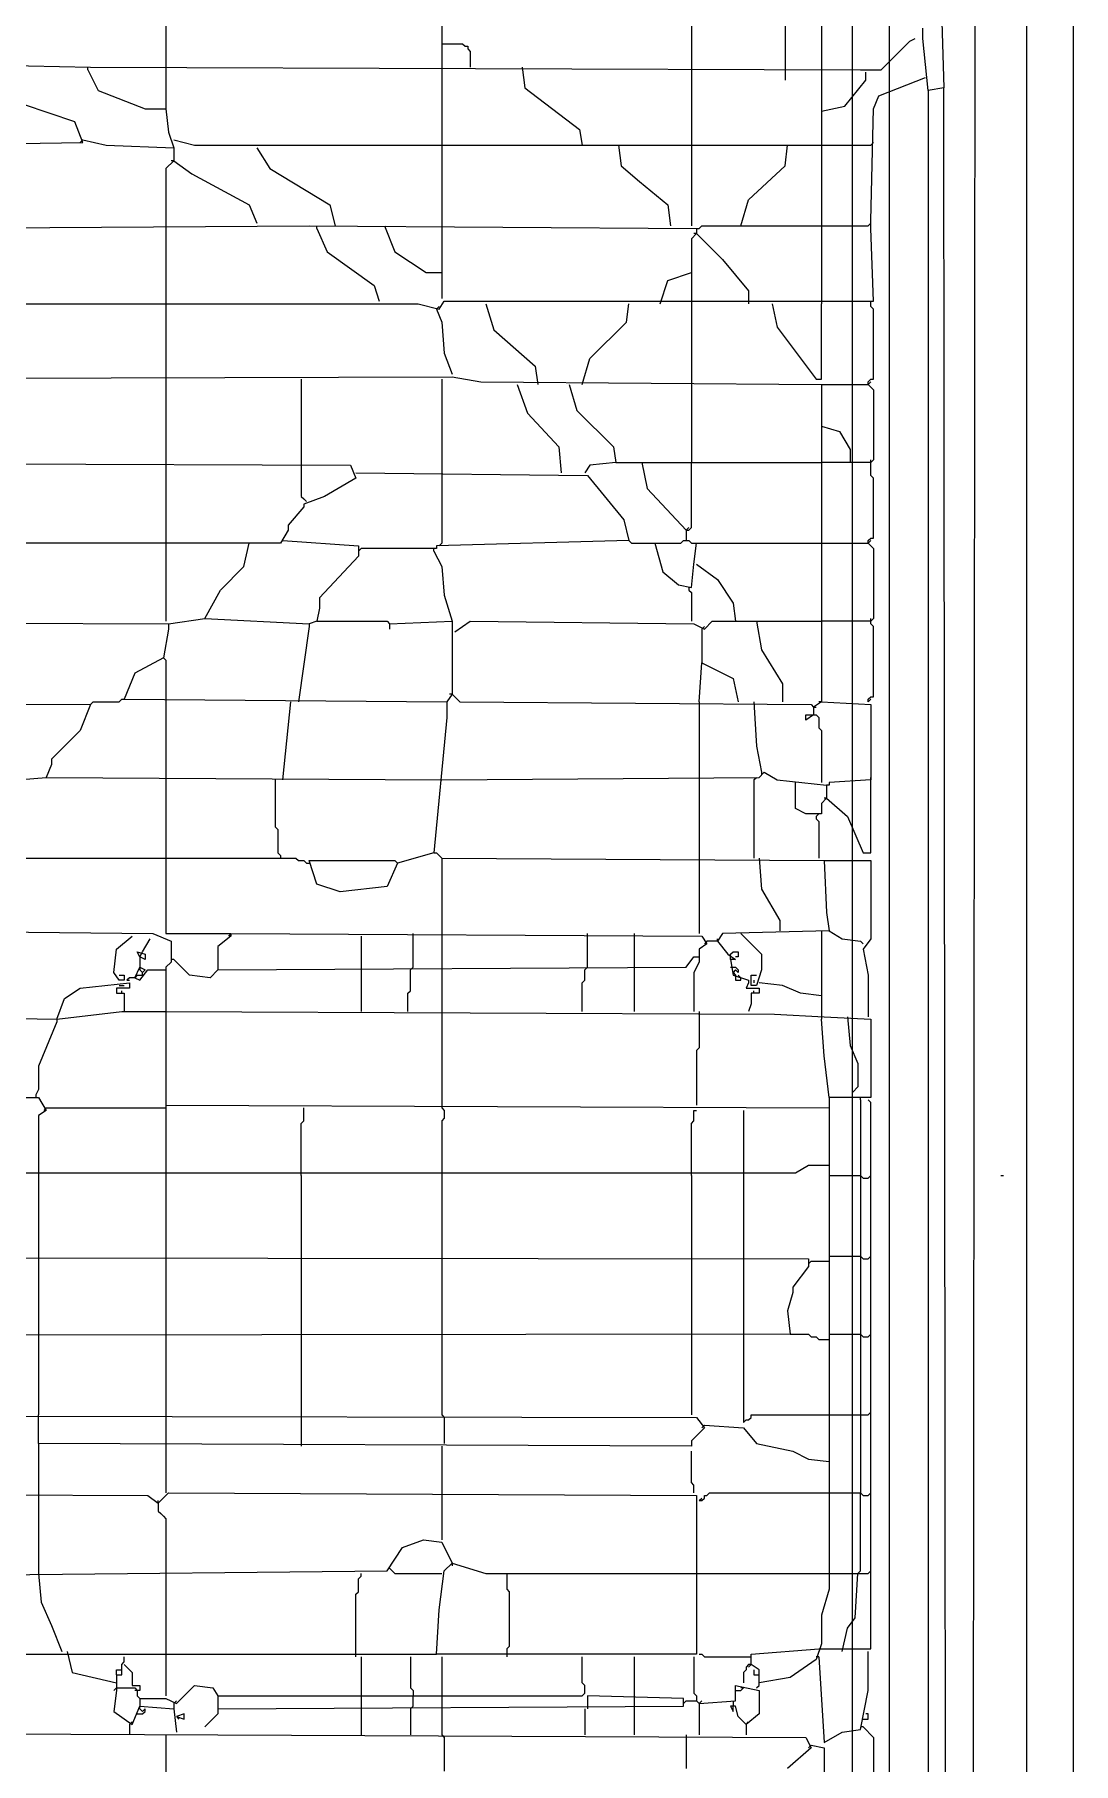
# Model space of a CAD drawing. Extents: x 4511820 to 5180432, y -1526536 to -944957.
# Drawn here: x 5147822.5 to 5148104.7, y -1027319.1 to -1026849.6 of the extents above; entities that cross this region are included whole.
import ezdxf

# ---------------------------------------------------------------- set-up
doc = ezdxf.new("R2010")
doc.units = 0
doc.header["$MEASUREMENT"] = 0
doc.layers.add('ZZ-chladenie', color=133, linetype='CONTINUOUS')

msp = doc.modelspace()

# ---------------------------------------------------------------- linework, layer by layer
at = {"layer": 'ZZ-chladenie'}
for p, q in [((5148044.716, -1028913.604), (5148044.716, -1026664.74)), ((5148054.716, -1028913.604), (5148054.716, -1026664.74)), ((5148104.716, -1028913.604), (5148104.716, -1026664.74)), ((5148092.09, -1027551.602), (5148092.09, -1026767.265)), ((5148077.958, -1026787.757), (5148077.251, -1027531.111)), ((5147858.203, -1026836.513), (5147858.203, -1026858.418)), ((5148000.937, -1026836.513), (5148000.937, -1026858.418)), ((5148026.375, -1026835.807), (5148026.375, -1026858.418)), ((5148036.268, -1026835.807), (5148036.268, -1026858.418)), ((5148068.772, -1026840.047), (5148069.479, -1026864.071)), ((5147933.103, -1026846.406), (5147933.103, -1026858.418)), ((5148060.293, -1026851.352), (5148061.706, -1026850.646)), ((5148063.826, -1026850.646), (5148063.826, -1026847.819)), ((5148065.239, -1026864.778), (5148063.826, -1026850.646)), ((5147933.103, -1026852.059), (5147938.756, -1026852.059)), ((5147938.756, -1026852.059), (5147939.462, -1026852.765)), ((5147939.462, -1026852.765), (5147940.169, -1026852.765)), ((5147940.169, -1026852.765), (5147940.169, -1026853.472)), ((5147940.169, -1026853.472), (5147940.875, -1026854.178)), ((5147940.875, -1026854.178), (5147940.875, -1026858.418)), ((5148052.52, -1026859.125), (5148060.293, -1026851.352)), ((5147805.913, -1026857.712), (5147837.711, -1026858.418)), ((5147837.004, -1026859.125), (5147837.004, -1026858.418)), ((5147837.004, -1026859.125), (5147839.83, -1026864.778)), ((5147837.711, -1026858.418), (5148046.867, -1026859.125)), ((5147858.203, -1026858.418), (5147858.203, -1026869.724)), ((5147933.103, -1026858.418), (5147933.103, -1026879.617)), ((5147955.008, -1026858.418), (5147955.714, -1026864.071)), ((5148000.937, -1026858.418), (5148000.937, -1026879.617)), ((5148026.375, -1026858.418), (5148026.375, -1026861.951)), ((5148036.268, -1026858.418), (5148036.268, -1026879.617)), ((5148046.867, -1026859.125), (5148052.52, -1026859.125)), ((5148048.28, -1026861.951), (5148048.28, -1026859.831)), ((5147833.471, -1026873.257), (5147808.033, -1026864.778)), ((5147839.83, -1026864.778), (5147852.549, -1026869.724)), ((5147955.714, -1026864.071), (5147970.553, -1026875.377)), ((5148042.627, -1026869.017), (5148048.28, -1026861.951)), ((5148051.814, -1026866.191), (5148064.532, -1026861.244)), ((5148069.479, -1026864.071), (5148065.239, -1026864.778)), ((5148065.239, -1026864.778), (5148065.239, -1027519.098)), ((5148070.185, -1027519.805), (5148069.479, -1026864.071)), ((5148036.268, -1026870.431), (5148042.627, -1026869.017)), ((5148050.4, -1026869.724), (5148051.814, -1026866.191)), ((5147835.591, -1026878.91), (5147833.471, -1026873.257)), ((5147852.549, -1026869.724), (5147858.203, -1026869.724)), ((5147858.203, -1026869.724), (5147858.909, -1026876.083)), ((5148049.693, -1026900.108), (5148050.4, -1026869.724)), ((5147835.591, -1026878.203), (5147834.884, -1026878.91)), ((5147835.591, -1026878.203), (5147841.95, -1026879.617)), ((5147858.909, -1026876.083), (5147860.322, -1026880.323)), ((5147860.322, -1026878.203), (5147865.975, -1026879.617)), ((5147970.553, -1026875.377), (5147971.26, -1026879.617)), ((5147783.302, -1026879.617), (5147835.591, -1026878.91)), ((5147841.95, -1026879.617), (5147860.322, -1026880.323)), ((5147860.322, -1026880.323), (5147860.322, -1026883.856)), ((5147865.975, -1026879.617), (5148049.693, -1026879.617)), ((5147882.934, -1026880.323), (5147886.466, -1026885.976)), ((5147933.103, -1026879.617), (5147933.103, -1026901.521)), ((5147981.152, -1026879.617), (5147981.859, -1026885.269)), ((5148000.937, -1026879.617), (5148000.937, -1026901.521)), ((5148026.375, -1026885.269), (5148027.082, -1026879.617)), ((5148036.268, -1026879.617), (5148036.268, -1026901.521)), ((5148049.693, -1026879.617), (5148050.4, -1026878.91)), ((5147860.322, -1026883.856), (5147858.203, -1026885.976)), ((5147858.203, -1026885.976), (5147858.203, -1026901.521)), ((5147860.322, -1026883.856), (5147859.616, -1026883.856)), ((5147860.322, -1026883.856), (5147865.269, -1026887.39)), ((5147865.269, -1026887.39), (5147880.814, -1026895.869)), ((5147886.466, -1026885.976), (5147902.719, -1026895.869)), ((5147981.859, -1026885.269), (5147986.805, -1026889.509)), ((5148016.483, -1026894.456), (5148026.375, -1026885.269)), ((5147986.805, -1026889.509), (5147994.578, -1026895.869)), ((5147880.814, -1026895.869), (5147882.934, -1026900.815)), ((5147902.719, -1026895.869), (5147904.132, -1026901.521)), ((5147994.578, -1026895.869), (5147995.284, -1026901.521)), ((5148014.363, -1026901.521), (5148016.483, -1026894.456)), ((5147782.595, -1026902.228), (5147897.066, -1026901.521)), ((5147858.203, -1026901.521), (5147858.203, -1026922.719)), ((5147897.066, -1026901.521), (5148002.35, -1026902.228)), ((5147899.186, -1026902.228), (5147899.186, -1026901.521)), ((5147899.186, -1026902.228), (5147902.012, -1026908.587)), ((5147917.557, -1026901.521), (5147920.384, -1026908.587)), ((5147933.103, -1026901.521), (5147933.103, -1026914.24)), ((5148002.35, -1026902.228), (5148003.057, -1026902.228)), ((5148002.35, -1026902.228), (5148002.35, -1026903.641)), ((5148003.057, -1026902.228), (5148003.764, -1026901.521)), ((5148003.764, -1026901.521), (5148048.987, -1026901.521)), ((5148036.268, -1026901.521), (5148036.268, -1026922.719)), ((5148048.987, -1026901.521), (5148049.693, -1026900.815)), ((5148049.693, -1026902.228), (5148049.693, -1026900.108)), ((5148050.4, -1026922.013), (5148049.693, -1026902.228)), ((5148002.35, -1026903.641), (5148000.937, -1026905.055)), ((5148000.937, -1026905.055), (5148000.937, -1026922.719)), ((5148002.35, -1026903.641), (5148001.644, -1026903.641)), ((5148002.35, -1026903.641), (5148009.417, -1026910.708)), ((5147902.012, -1026908.587), (5147914.731, -1026917.774)), ((5147920.384, -1026908.587), (5147928.863, -1026914.24)), ((5148009.417, -1026910.708), (5148016.483, -1026919.187)), ((5147928.863, -1026914.24), (5147933.103, -1026914.24)), ((5147933.103, -1026914.24), (5147933.103, -1026921.306)), ((5147992.458, -1026922.719), (5147994.578, -1026916.36)), ((5147994.578, -1026916.36), (5148000.937, -1026914.24)), ((5147914.731, -1026917.774), (5147916.144, -1026922.013)), ((5148016.483, -1026919.187), (5148016.483, -1026922.719)), ((5147750.798, -1026922.719), (5147926.743, -1026922.719)), ((5147858.203, -1026922.719), (5147858.203, -1026943.212)), ((5147926.743, -1026922.719), (5147932.396, -1026924.133)), ((5147931.69, -1026924.133), (5147932.396, -1026923.426)), ((5147931.69, -1026924.133), (5147933.103, -1026927.666)), ((5147932.396, -1026924.133), (5147933.809, -1026922.013)), ((5147933.809, -1026922.013), (5148050.4, -1026922.013)), ((5147945.115, -1026922.719), (5147947.235, -1026929.786)), ((5147983.272, -1026927.666), (5147983.979, -1026922.719)), ((5148000.937, -1026922.719), (5148000.937, -1026944.625)), ((5148022.842, -1026922.719), (5148024.255, -1026929.079)), ((5148036.268, -1026943.212), (5148036.268, -1026922.719)), ((5148049.693, -1026922.719), (5148049.693, -1026922.013)), ((5148049.693, -1026923.426), (5148049.693, -1026922.719)), ((5148050.4, -1026924.133), (5148049.693, -1026923.426)), ((5148050.4, -1026943.212), (5148050.4, -1026924.133)), ((5147933.103, -1026927.666), (5147933.809, -1026936.145)), ((5147947.235, -1026929.786), (5147958.541, -1026939.678)), ((5147973.38, -1026937.558), (5147983.272, -1026927.666)), ((5148024.255, -1026929.079), (5148034.855, -1026943.212)), ((5147933.809, -1026936.145), (5147935.93, -1026941.798)), ((5147958.541, -1026939.678), (5147959.248, -1026944.625)), ((5147971.26, -1026944.625), (5147973.38, -1026937.558)), ((5147708.401, -1026943.212), (5147935.93, -1026942.505)), ((5147858.203, -1026943.212), (5147858.203, -1026965.823)), ((5147894.946, -1026943.212), (5147894.946, -1026965.823)), ((5147933.103, -1026943.212), (5147933.103, -1026968.649)), ((5147935.93, -1026942.505), (5147943.702, -1026943.918)), ((5147943.702, -1026943.918), (5148036.268, -1026944.625)), ((5147953.595, -1026944.625), (5147956.421, -1026952.397)), ((5147967.727, -1026944.625), (5147969.847, -1026951.691)), ((5148000.937, -1026944.625), (5148000.937, -1026965.823)), ((5148034.855, -1026943.212), (5148036.268, -1026943.212)), ((5148036.268, -1026944.625), (5148048.987, -1026944.625)), ((5148036.268, -1026944.625), (5148036.268, -1027030.831)), ((5148048.987, -1026943.918), (5148049.693, -1026943.212)), ((5148048.987, -1026944.625), (5148049.693, -1026943.918)), ((5148048.987, -1026944.625), (5148048.987, -1026943.918)), ((5148048.987, -1026944.625), (5148049.693, -1026945.331)), ((5148049.693, -1026943.212), (5148050.4, -1026943.212)), ((5148049.693, -1026945.331), (5148050.4, -1026946.038)), ((5148050.4, -1026946.038), (5148050.4, -1026965.117)), ((5147956.421, -1026952.397), (5147964.9, -1026961.583)), ((5147969.847, -1026951.691), (5147979.739, -1026961.583)), ((5148036.268, -1026955.93), (5148041.214, -1026957.344)), ((5148041.214, -1026957.344), (5148044.041, -1026962.29)), ((5147964.9, -1026961.583), (5147965.607, -1026968.649)), ((5147979.739, -1026961.583), (5147980.446, -1026965.823)), ((5148044.041, -1026962.29), (5148044.041, -1026965.823)), ((5147708.401, -1026965.823), (5147908.371, -1026966.53)), ((5147858.203, -1026965.823), (5147858.203, -1026987.728)), ((5147894.946, -1026965.823), (5147894.946, -1026975.009)), ((5147908.371, -1026966.53), (5147909.784, -1026970.062)), ((5147973.38, -1026966.53), (5147971.966, -1026968.649)), ((5147980.446, -1026965.823), (5147973.38, -1026966.53)), ((5147980.446, -1026965.823), (5148036.268, -1026965.823)), ((5147987.512, -1026965.823), (5147988.925, -1026972.889)), ((5148000.937, -1026983.488), (5148000.937, -1026965.823)), ((5148049.693, -1026965.823), (5148036.268, -1026965.823)), ((5148049.693, -1026965.823), (5148049.693, -1026965.117)), ((5148050.4, -1026965.117), (5148049.693, -1026965.823)), ((5148049.693, -1026969.356), (5148049.693, -1026965.823)), ((5147909.784, -1026970.062), (5147901.305, -1026975.009)), ((5147909.784, -1026968.649), (5147972.673, -1026969.356)), ((5147933.103, -1026968.649), (5147933.103, -1026987.728)), ((5147972.673, -1026969.356), (5147982.566, -1026981.369)), ((5148050.4, -1026970.062), (5148049.693, -1026969.356)), ((5148050.4, -1026986.314), (5148050.4, -1026970.062)), ((5147894.946, -1026975.009), (5147895.653, -1026975.715)), ((5147901.305, -1026975.009), (5147895.653, -1026977.128)), ((5147895.653, -1026975.715), (5147896.359, -1026976.422)), ((5147895.653, -1026977.128), (5147895.653, -1026977.835)), ((5147988.925, -1026972.889), (5147999.524, -1026984.195)), ((5147895.653, -1026977.835), (5147891.413, -1026982.782)), ((5147982.566, -1026981.369), (5147983.979, -1026987.021)), ((5147891.413, -1026984.195), (5147889.293, -1026987.728)), ((5147891.413, -1026982.782), (5147891.413, -1026984.195)), ((5147999.524, -1026984.195), (5148000.231, -1026983.488)), ((5147999.524, -1026984.195), (5148000.231, -1026984.195)), ((5147999.524, -1026984.195), (5147999.524, -1026987.021)), ((5148000.231, -1026984.195), (5148000.937, -1026983.488)), ((5148048.987, -1026987.021), (5148049.693, -1026986.314)), ((5148049.693, -1026986.314), (5148050.4, -1026986.314)), ((5147889.293, -1026987.728), (5147708.401, -1026987.728)), ((5147858.203, -1026987.728), (5147858.203, -1027008.926)), ((5147879.4, -1026994.087), (5147880.814, -1026987.728)), ((5147890, -1026987.021), (5147910.491, -1026988.435)), ((5147910.491, -1026991.261), (5147899.892, -1027002.567)), ((5147910.491, -1026988.435), (5147910.491, -1026991.261)), ((5147911.198, -1026989.141), (5147910.491, -1026989.848)), ((5147931.69, -1026989.141), (5147911.198, -1026989.141)), ((5147930.983, -1026989.848), (5147930.983, -1026989.141)), ((5147930.983, -1026989.848), (5147933.103, -1026994.087)), ((5147983.979, -1026987.021), (5147931.69, -1026988.435)), ((5147931.69, -1026988.435), (5147931.69, -1026989.141)), ((5147933.103, -1026987.728), (5147932.396, -1026988.435)), ((5147983.979, -1026987.021), (5147984.685, -1026987.728)), ((5147984.685, -1026987.728), (5147998.111, -1026987.728)), ((5147991.045, -1026987.728), (5147993.165, -1026995.501)), ((5147998.111, -1026987.728), (5147998.818, -1026987.021)), ((5147998.818, -1026987.021), (5148000.231, -1026987.021)), ((5148000.231, -1026987.021), (5148000.937, -1026987.728)), ((5148000.937, -1026987.728), (5148036.268, -1026987.728)), ((5148001.644, -1026993.38), (5148002.35, -1026987.728)), ((5148036.268, -1026987.728), (5148048.987, -1026987.728)), ((5148048.987, -1026987.728), (5148049.693, -1026987.021)), ((5148048.987, -1026987.728), (5148048.987, -1026987.021)), ((5148048.987, -1026987.728), (5148049.693, -1026988.435)), ((5148049.693, -1026988.435), (5148050.4, -1026989.141)), ((5148050.4, -1026989.141), (5148050.4, -1027008.219)), ((5147873.041, -1027000.447), (5147879.4, -1026994.087)), ((5147933.103, -1026994.087), (5147933.809, -1027001.86)), ((5147993.165, -1026995.501), (5147997.405, -1026999.034)), ((5148000.937, -1026999.74), (5148001.644, -1026993.38)), ((5148002.35, -1026993.38), (5148008.004, -1026997.62)), ((5147868.801, -1027008.219), (5147873.041, -1027000.447)), ((5147997.405, -1026999.034), (5148000.937, -1026999.74)), ((5148000.231, -1026999.74), (5148000.231, -1027000.447)), ((5148000.231, -1027000.447), (5148000.937, -1027001.153)), ((5148008.004, -1026997.62), (5148012.243, -1027003.98)), ((5147899.892, -1027005.393), (5147899.186, -1027008.926)), ((5147899.892, -1027002.567), (5147899.892, -1027005.393)), ((5147933.809, -1027001.86), (5147935.93, -1027008.926)), ((5148000.937, -1027001.153), (5148000.937, -1027008.926)), ((5148012.243, -1027003.98), (5148012.95, -1027008.926)), ((5147708.401, -1027008.926), (5147858.909, -1027009.633)), ((5147858.909, -1027009.633), (5147868.801, -1027008.219)), ((5147858.909, -1027009.633), (5147858.909, -1027011.046)), ((5147868.801, -1027008.219), (5147897.066, -1027009.633)), ((5147897.066, -1027010.339), (5147894.239, -1027030.831)), ((5147899.186, -1027008.926), (5147897.066, -1027009.633)), ((5147897.066, -1027009.633), (5147897.066, -1027010.339)), ((5147899.186, -1027008.926), (5147918.264, -1027008.926)), ((5147918.264, -1027008.926), (5147918.971, -1027009.633)), ((5147918.971, -1027009.633), (5147935.93, -1027008.926)), ((5147918.971, -1027009.633), (5147918.971, -1027011.046)), ((5147935.93, -1027008.926), (5147935.93, -1027028.711)), ((5147936.636, -1027011.753), (5147940.875, -1027008.926)), ((5147940.875, -1027008.926), (5148001.644, -1027009.633)), ((5148001.644, -1027009.633), (5148004.47, -1027011.046)), ((5148003.764, -1027011.046), (5148004.47, -1027010.339)), ((5148004.47, -1027011.046), (5148006.591, -1027008.926)), ((5148006.591, -1027008.926), (5148036.268, -1027008.926)), ((5148018.602, -1027008.926), (5148020.016, -1027016.698)), ((5148049.693, -1027008.926), (5148036.268, -1027008.926)), ((5148049.693, -1027008.926), (5148049.693, -1027008.219)), ((5148050.4, -1027008.219), (5148049.693, -1027008.926)), ((5148049.693, -1027009.633), (5148049.693, -1027008.926)), ((5148050.4, -1027010.339), (5148049.693, -1027009.633)), ((5148050.4, -1027029.418), (5148050.4, -1027010.339)), ((5147858.909, -1027011.046), (5147857.496, -1027018.819)), ((5148003.764, -1027011.046), (5148003.764, -1027020.232)), ((5147857.496, -1027018.819), (5147849.723, -1027023.058)), ((5147857.496, -1027018.819), (5147858.203, -1027019.526)), ((5147858.203, -1027019.526), (5147858.203, -1027030.831)), ((5148020.016, -1027016.698), (5148025.669, -1027025.885)), ((5147849.723, -1027023.058), (5147846.896, -1027030.124)), ((5148003.057, -1027030.831), (5148003.764, -1027020.232)), ((5148003.764, -1027020.232), (5148012.243, -1027024.471)), ((5147935.93, -1027028.711), (5147934.516, -1027030.831)), ((5147935.93, -1027028.711), (5147935.223, -1027028.711)), ((5147935.93, -1027028.711), (5147938.049, -1027030.831)), ((5148012.243, -1027024.471), (5148013.657, -1027030.831)), ((5148025.669, -1027025.885), (5148025.669, -1027030.831)), ((5147708.401, -1027030.831), (5147837.711, -1027031.537)), ((5147837.711, -1027031.537), (5147834.884, -1027038.604)), ((5147837.711, -1027031.537), (5147838.417, -1027030.831)), ((5147838.417, -1027030.831), (5147845.483, -1027030.831)), ((5147845.483, -1027030.831), (5147846.19, -1027030.124)), ((5147846.19, -1027030.124), (5147846.896, -1027030.124)), ((5147846.896, -1027030.124), (5147934.516, -1027030.831)), ((5147858.203, -1027030.831), (5147858.203, -1027052.029)), ((5147891.413, -1027037.897), (5147892.119, -1027030.831)), ((5147934.516, -1027030.831), (5147934.516, -1027035.071)), ((5147938.049, -1027030.831), (5148033.441, -1027031.537)), ((5148003.057, -1027030.831), (5148003.057, -1027052.029)), ((5148017.896, -1027030.831), (5148018.602, -1027042.844)), ((5148033.441, -1027031.537), (5148034.148, -1027032.244)), ((5148036.268, -1027030.831), (5148034.148, -1027032.244)), ((5148034.148, -1027032.244), (5148034.855, -1027032.244)), ((5148034.148, -1027032.244), (5148034.148, -1027034.364)), ((5148036.268, -1027030.831), (5148035.561, -1027030.831)), ((5148036.268, -1027030.831), (5148049.693, -1027031.537)), ((5148048.987, -1027030.124), (5148049.693, -1027029.418)), ((5148048.987, -1027030.831), (5148049.693, -1027030.124)), ((5148048.987, -1027030.831), (5148048.987, -1027030.124)), ((5148049.693, -1027029.418), (5148050.4, -1027029.418)), ((5148049.693, -1027031.537), (5148049.693, -1027052.029)), ((5147890, -1027052.029), (5147891.413, -1027037.897)), ((5147934.516, -1027035.071), (5147930.983, -1027071.814)), ((5148034.148, -1027034.364), (5148032.028, -1027035.777)), ((5148032.028, -1027035.777), (5148032.028, -1027034.364)), ((5148032.028, -1027034.364), (5148034.148, -1027034.364)), ((5148034.148, -1027034.364), (5148034.855, -1027034.364)), ((5148034.855, -1027034.364), (5148035.561, -1027035.071)), ((5148035.561, -1027035.071), (5148035.561, -1027037.897)), ((5148035.561, -1027037.897), (5148036.268, -1027038.604)), ((5147834.884, -1027038.604), (5147827.112, -1027046.376)), ((5148018.602, -1027042.844), (5148020.016, -1027049.91)), ((5148036.268, -1027038.604), (5148036.268, -1027052.736)), ((5147827.112, -1027047.789), (5147825.698, -1027051.323)), ((5147827.112, -1027046.376), (5147827.112, -1027047.789)), ((5147817.926, -1027052.029), (5147825.698, -1027051.323)), ((5147825.698, -1027051.323), (5147933.103, -1027052.029)), ((5147858.203, -1027052.029), (5147858.203, -1027073.228)), ((5147887.88, -1027052.029), (5147887.88, -1027064.748)), ((5147933.103, -1027052.029), (5148019.309, -1027051.323)), ((5148003.057, -1027052.029), (5148003.057, -1027073.228)), ((5148017.896, -1027052.029), (5148018.602, -1027051.323)), ((5148017.896, -1027052.029), (5148017.896, -1027073.228)), ((5148019.309, -1027051.323), (5148020.723, -1027049.91)), ((5148020.016, -1027049.91), (5148020.016, -1027050.616)), ((5148020.723, -1027049.91), (5148024.255, -1027052.029)), ((5148024.255, -1027052.029), (5148037.681, -1027053.442)), ((5148049.693, -1027052.029), (5148038.388, -1027052.736)), ((5148049.693, -1027052.029), (5148049.693, -1027051.323)), ((5148049.693, -1027071.814), (5148049.693, -1027052.029)), ((5148029.202, -1027059.802), (5148029.202, -1027052.736)), ((5148037.681, -1027056.976), (5148036.268, -1027058.389)), ((5148037.681, -1027056.976), (5148036.975, -1027056.976)), ((5148038.388, -1027053.442), (5148037.681, -1027053.442)), ((5148037.681, -1027053.442), (5148037.681, -1027056.976)), ((5148037.681, -1027056.976), (5148043.334, -1027061.922)), ((5148038.388, -1027052.736), (5148038.388, -1027053.442)), ((5148032.028, -1027061.215), (5148029.202, -1027059.802)), ((5148036.268, -1027061.215), (5148032.028, -1027061.215)), ((5148034.855, -1027061.922), (5148035.561, -1027061.215)), ((5148034.855, -1027061.922), (5148034.855, -1027062.628)), ((5148036.268, -1027058.389), (5148036.268, -1027061.215)), ((5148043.334, -1027061.922), (5148047.574, -1027071.814)), ((5147887.88, -1027064.748), (5147888.587, -1027065.455)), ((5147888.587, -1027065.455), (5147888.587, -1027071.814)), ((5148034.855, -1027062.628), (5148035.561, -1027063.335)), ((5148035.561, -1027063.335), (5148035.561, -1027073.228)), ((5147783.302, -1027073.228), (5147893.533, -1027073.228)), ((5147858.203, -1027073.228), (5147858.203, -1027093.719)), ((5147888.587, -1027071.814), (5147889.293, -1027072.521)), ((5147889.293, -1027072.521), (5147889.293, -1027073.228)), ((5147893.533, -1027073.228), (5147894.239, -1027073.934)), ((5147894.239, -1027073.934), (5147895.653, -1027073.934)), ((5147895.653, -1027073.934), (5147896.359, -1027074.641)), ((5147896.359, -1027074.641), (5147897.066, -1027074.641)), ((5147899.186, -1027080.294), (5147897.066, -1027073.934)), ((5147897.066, -1027073.934), (5147920.384, -1027073.934)), ((5147921.091, -1027074.641), (5147918.264, -1027081)), ((5147920.384, -1027073.934), (5147921.091, -1027074.641)), ((5147930.983, -1027071.814), (5147921.091, -1027074.641)), ((5147930.983, -1027071.814), (5147931.69, -1027071.814)), ((5147931.69, -1027071.814), (5147932.396, -1027072.521)), ((5147932.396, -1027072.521), (5147933.103, -1027073.228)), ((5147933.103, -1027073.228), (5148036.975, -1027073.934)), ((5147933.103, -1027073.228), (5147933.103, -1027093.719)), ((5148003.057, -1027073.228), (5148003.057, -1027093.719)), ((5148019.309, -1027073.228), (5148020.016, -1027081.707)), ((5148036.975, -1027073.934), (5148049.693, -1027073.934)), ((5148036.975, -1027073.934), (5148037.681, -1027088.066)), ((5148047.574, -1027071.814), (5148049.693, -1027071.814)), ((5148049.693, -1027073.934), (5148049.693, -1027095.132)), ((5147905.545, -1027082.414), (5147899.186, -1027080.294)), ((5147918.264, -1027081), (5147905.545, -1027082.414)), ((5148020.016, -1027081.707), (5148024.962, -1027090.186)), ((5148024.962, -1027090.186), (5148024.962, -1027093.012)), ((5148037.681, -1027088.066), (5148038.388, -1027093.012)), ((5147783.302, -1027093.012), (5147854.669, -1027093.719)), ((5147844.777, -1027097.959), (5147849.016, -1027094.426)), ((5147854.669, -1027093.719), (5147859.616, -1027095.839)), ((5147858.203, -1027093.719), (5147875.868, -1027093.719)), ((5147875.868, -1027094.426), (5147872.334, -1027097.253)), ((5147875.868, -1027093.719), (5147875.161, -1027094.426)), ((5147875.868, -1027093.719), (5148003.764, -1027094.426)), ((5147875.868, -1027093.719), (5147875.868, -1027094.426)), ((5147911.198, -1027094.426), (5147911.198, -1027103.612)), ((5147925.33, -1027102.905), (5147925.33, -1027093.719)), ((5147933.103, -1027093.719), (5147933.103, -1027103.612)), ((5147972.673, -1027102.905), (5147972.673, -1027093.719)), ((5147985.392, -1027093.719), (5147985.392, -1027103.612)), ((5148003.764, -1027094.426), (5148005.177, -1027096.546)), ((5148009.417, -1027093.719), (5148008.004, -1027095.839)), ((5148038.388, -1027093.012), (5148009.417, -1027093.719)), ((5148014.363, -1027093.719), (5148020.016, -1027099.372)), ((5148036.268, -1027093.012), (5148036.268, -1027117.037)), ((5148038.388, -1027093.012), (5148041.92, -1027095.132)), ((5147844.07, -1027104.319), (5147844.777, -1027097.959)), ((5147851.136, -1027100.079), (5147850.43, -1027098.666)), ((5147850.43, -1027098.666), (5147852.549, -1027099.372)), ((5147851.136, -1027100.079), (5147851.843, -1027098.666)), ((5147851.843, -1027098.666), (5147853.962, -1027095.132)), ((5147852.549, -1027099.372), (5147852.549, -1027100.785)), ((5147859.616, -1027095.839), (5147859.616, -1027101.492)), ((5147872.334, -1027097.253), (5147872.334, -1027103.612)), ((5148005.177, -1027096.546), (5148003.057, -1027097.959)), ((5148003.057, -1027097.959), (5148003.057, -1027100.079)), ((5148005.177, -1027095.839), (5148004.47, -1027096.546)), ((5148008.004, -1027095.839), (5148005.177, -1027095.839)), ((5148008.004, -1027095.839), (5148008.004, -1027095.132)), ((5148008.004, -1027095.839), (5148010.83, -1027099.372)), ((5148010.83, -1027099.372), (5148012.95, -1027100.785)), ((5148011.536, -1027099.372), (5148012.243, -1027098.666)), ((5148011.536, -1027100.785), (5148011.536, -1027099.372)), ((5148012.243, -1027098.666), (5148013.657, -1027098.666)), ((5148013.657, -1027098.666), (5148013.657, -1027100.079)), ((5148020.016, -1027099.372), (5148020.016, -1027103.612)), ((5148041.92, -1027095.132), (5148046.867, -1027095.839)), ((5148046.867, -1027095.839), (5148047.574, -1027096.546)), ((5148049.693, -1027095.132), (5148047.574, -1027097.959)), ((5148047.574, -1027097.959), (5148048.987, -1027105.025)), ((5147849.723, -1027105.732), (5147851.136, -1027102.905)), ((5147852.549, -1027100.785), (5147851.136, -1027100.079)), ((5147851.136, -1027100.079), (5147851.136, -1027102.905)), ((5147851.136, -1027102.905), (5147851.136, -1027103.612)), ((5147851.136, -1027102.905), (5147852.549, -1027103.612)), ((5147851.136, -1027103.612), (5147851.843, -1027104.319)), ((5147851.136, -1027106.438), (5147853.256, -1027103.612)), ((5147852.549, -1027103.612), (5147851.843, -1027104.319)), ((5147853.256, -1027103.612), (5147858.203, -1027103.612)), ((5147859.616, -1027101.492), (5147858.203, -1027102.905)), ((5147858.203, -1027102.905), (5147858.203, -1027159.434)), ((5147860.322, -1027100.785), (5147859.616, -1027100.785)), ((5147864.562, -1027105.025), (5147860.322, -1027100.785)), ((5147872.334, -1027103.612), (5147870.214, -1027105.732)), ((5147872.334, -1027103.612), (5147999.524, -1027102.905)), ((5147911.198, -1027103.612), (5147911.198, -1027114.918)), ((5147924.623, -1027103.612), (5147925.33, -1027102.905)), ((5147924.623, -1027109.264), (5147924.623, -1027103.612)), ((5147933.103, -1027103.612), (5147933.103, -1027114.918)), ((5147971.966, -1027103.612), (5147972.673, -1027102.905)), ((5147971.966, -1027106.438), (5147971.966, -1027103.612)), ((5147985.392, -1027103.612), (5147985.392, -1027114.918)), ((5147999.524, -1027102.905), (5148001.644, -1027100.079)), ((5148001.644, -1027100.079), (5148003.057, -1027100.079)), ((5148003.057, -1027101.492), (5148001.644, -1027104.319)), ((5148003.057, -1027100.079), (5148003.057, -1027101.492)), ((5148011.536, -1027100.785), (5148012.243, -1027105.025)), ((5148012.95, -1027100.785), (5148011.536, -1027100.785)), ((5148011.536, -1027102.905), (5148012.95, -1027102.905)), ((5148012.95, -1027103.612), (5148012.243, -1027104.319)), ((5148013.657, -1027100.079), (5148012.95, -1027100.079)), ((5148012.95, -1027102.905), (5148013.657, -1027103.612)), ((5148013.657, -1027104.319), (5148012.95, -1027103.612)), ((5148013.657, -1027103.612), (5148013.657, -1027104.319)), ((5148020.016, -1027103.612), (5148018.602, -1027107.851)), ((5147830.644, -1027111.385), (5147834.884, -1027108.558)), ((5147834.884, -1027108.558), (5147848.31, -1027107.145)), ((5147845.483, -1027106.438), (5147844.07, -1027104.319)), ((5147848.31, -1027108.558), (5147844.777, -1027108.558)), ((5147844.777, -1027108.558), (5147844.777, -1027109.971)), ((5147845.483, -1027105.025), (5147846.896, -1027105.025)), ((5147846.896, -1027106.438), (5147845.483, -1027106.438)), ((5147845.483, -1027107.851), (5147846.896, -1027107.851)), ((5147846.896, -1027105.025), (5147846.896, -1027106.438)), ((5147848.31, -1027105.732), (5147847.603, -1027106.438)), ((5147847.603, -1027106.438), (5147848.31, -1027106.438)), ((5147849.723, -1027105.732), (5147848.31, -1027105.732)), ((5147848.31, -1027107.145), (5147848.31, -1027108.558)), ((5147850.43, -1027105.025), (5147849.723, -1027105.732)), ((5147849.723, -1027105.732), (5147850.43, -1027105.025)), ((5147849.723, -1027105.732), (5147851.136, -1027106.438)), ((5147850.43, -1027105.025), (5147851.136, -1027105.025)), ((5147851.136, -1027105.025), (5147851.843, -1027105.025)), ((5147851.843, -1027105.025), (5147851.843, -1027104.319)), ((5147870.214, -1027105.732), (5147864.562, -1027105.025)), ((5147971.26, -1027107.145), (5147971.966, -1027106.438)), ((5147971.26, -1027114.918), (5147971.26, -1027107.145)), ((5148001.644, -1027104.319), (5148001.644, -1027114.918)), ((5148012.243, -1027104.319), (5148012.95, -1027105.025)), ((5148012.243, -1027105.025), (5148016.483, -1027106.438)), ((5148012.95, -1027105.025), (5148012.95, -1027106.438)), ((5148012.95, -1027106.438), (5148014.363, -1027106.438)), ((5148014.363, -1027105.732), (5148013.657, -1027105.025)), ((5148014.363, -1027106.438), (5148014.363, -1027105.732)), ((5148016.483, -1027107.145), (5148015.776, -1027108.558)), ((5148015.776, -1027108.558), (5148019.309, -1027108.558)), ((5148016.483, -1027106.438), (5148016.483, -1027107.145)), ((5148017.189, -1027107.851), (5148017.189, -1027105.025)), ((5148017.189, -1027105.025), (5148018.602, -1027105.025)), ((5148018.602, -1027107.851), (5148017.189, -1027107.851)), ((5148017.896, -1027106.438), (5148017.896, -1027107.145)), ((5148025.669, -1027107.851), (5148019.309, -1027107.145)), ((5148019.309, -1027108.558), (5148019.309, -1027109.971)), ((5148030.615, -1027109.971), (5148025.669, -1027107.851)), ((5148048.987, -1027105.025), (5148048.987, -1027116.331)), ((5147828.525, -1027117.037), (5147830.644, -1027111.385)), ((5147844.777, -1027109.971), (5147846.896, -1027109.971)), ((5147846.19, -1027109.971), (5147846.19, -1027109.264)), ((5147846.896, -1027109.971), (5147846.896, -1027114.918)), ((5147923.917, -1027109.971), (5147924.623, -1027109.264)), ((5147923.917, -1027114.918), (5147923.917, -1027109.971)), ((5148017.189, -1027112.798), (5148016.483, -1027114.918)), ((5148019.309, -1027109.971), (5148017.189, -1027109.971)), ((5148017.189, -1027109.971), (5148017.189, -1027112.798)), ((5148017.896, -1027109.971), (5148017.896, -1027109.264)), ((5148036.268, -1027110.678), (5148030.615, -1027109.971)), ((5147790.368, -1027116.331), (5147828.525, -1027117.037)), ((5147828.525, -1027117.744), (5147823.578, -1027129.756)), ((5147828.525, -1027117.037), (5147846.19, -1027114.918)), ((5147828.525, -1027117.037), (5147828.525, -1027117.744)), ((5147846.19, -1027114.918), (5147858.203, -1027114.918)), ((5147858.203, -1027114.918), (5148023.549, -1027115.624)), ((5147933.103, -1027114.918), (5147933.103, -1027141.062)), ((5148003.057, -1027114.918), (5148003.057, -1027124.81)), ((5148023.549, -1027115.624), (5148036.975, -1027116.331)), ((5148036.975, -1027126.93), (5148036.268, -1027117.037)), ((5148036.975, -1027116.331), (5148049.693, -1027117.037)), ((5148043.334, -1027116.331), (5148044.041, -1027124.103)), ((5148049.693, -1027117.037), (5148049.693, -1027138.236)), ((5148003.057, -1027124.81), (5148002.35, -1027125.516)), ((5148002.35, -1027125.516), (5148002.35, -1027140.355)), ((5148038.388, -1027138.236), (5148036.975, -1027126.93)), ((5148044.041, -1027124.103), (5148046.161, -1027129.05)), ((5147823.578, -1027129.756), (5147823.578, -1027136.116)), ((5148046.161, -1027129.05), (5148046.161, -1027135.409)), ((5147823.578, -1027136.116), (5147822.872, -1027137.529)), ((5148046.161, -1027135.409), (5148044.748, -1027136.823)), ((5147785.421, -1027138.236), (5147823.578, -1027138.236)), ((5147822.872, -1027137.529), (5147822.872, -1027138.236)), ((5147823.578, -1027138.236), (5147825.698, -1027141.769)), ((5147825.698, -1027141.769), (5147823.578, -1027143.182)), ((5147825.698, -1027141.062), (5147824.991, -1027141.769)), ((5147825.698, -1027141.062), (5147858.203, -1027141.062)), ((5147858.203, -1027140.355), (5148038.388, -1027141.062)), ((5147895.653, -1027144.595), (5147895.653, -1027141.062)), ((5147933.103, -1027141.062), (5147933.809, -1027141.769)), ((5147933.809, -1027141.769), (5147933.809, -1027143.889)), ((5148001.644, -1027144.595), (5148001.644, -1027141.769)), ((5148001.644, -1027141.769), (5148002.35, -1027141.769)), ((5148015.07, -1027141.769), (5148015.07, -1027159.434)), ((5148038.388, -1027138.236), (5148038.388, -1027141.062)), ((5148044.041, -1027138.236), (5148038.388, -1027138.236)), ((5148038.388, -1027141.062), (5148038.388, -1027156.607)), ((5148049.693, -1027138.236), (5148044.041, -1027138.236)), ((5148046.867, -1027138.942), (5148046.867, -1027138.236)), ((5148046.867, -1027138.942), (5148046.867, -1027159.434)), ((5148049.693, -1027139.649), (5148048.987, -1027138.942)), ((5148049.693, -1027158.728), (5148049.693, -1027139.649)), ((5147823.578, -1027143.182), (5147823.578, -1027159.434)), ((5147894.946, -1027145.302), (5147895.653, -1027144.595)), ((5147894.946, -1027159.434), (5147894.946, -1027145.302)), ((5147933.809, -1027143.889), (5147933.103, -1027144.595)), ((5147933.103, -1027144.595), (5147933.103, -1027159.434)), ((5148000.937, -1027145.302), (5148001.644, -1027144.595)), ((5148000.937, -1027159.434), (5148000.937, -1027145.302)), ((5147440.596, -1027158.728), (5148029.202, -1027158.728)), ((5147823.578, -1027159.434), (5147823.578, -1027181.339)), ((5147858.203, -1027159.434), (5147858.203, -1027181.339)), ((5147894.946, -1027159.434), (5147894.946, -1027181.339)), ((5147933.103, -1027159.434), (5147933.103, -1027181.339)), ((5148000.937, -1027159.434), (5148000.937, -1027181.339)), ((5148015.07, -1027159.434), (5148015.07, -1027181.339)), ((5148029.202, -1027158.728), (5148032.735, -1027156.607)), ((5148032.735, -1027156.607), (5148038.388, -1027156.607)), ((5148038.388, -1027156.607), (5148038.388, -1027271.785)), ((5148038.388, -1027159.434), (5148046.867, -1027159.434)), ((5148046.867, -1027159.434), (5148046.867, -1027181.339)), ((5148046.867, -1027159.434), (5148047.574, -1027160.141)), ((5148047.574, -1027160.141), (5148048.987, -1027160.141)), ((5148048.987, -1027160.141), (5148049.693, -1027159.434)), ((5148049.693, -1027160.847), (5148049.693, -1027158.728)), ((5148085.024, -1027159.434), (5148085.731, -1027159.434)), ((5148049.693, -1027180.632), (5148049.693, -1027160.847)), ((5147433.53, -1027181.339), (5148032.735, -1027182.046)), ((5147823.578, -1027181.339), (5147823.578, -1027202.537)), ((5147858.203, -1027181.339), (5147858.203, -1027202.537)), ((5147894.946, -1027181.339), (5147894.946, -1027202.537)), ((5147933.103, -1027181.339), (5147933.103, -1027202.537)), ((5148000.937, -1027181.339), (5148000.937, -1027202.537)), ((5148015.07, -1027181.339), (5148015.07, -1027202.537)), ((5148032.735, -1027182.046), (5148032.735, -1027184.165)), ((5148033.441, -1027182.752), (5148032.735, -1027183.459)), ((5148033.441, -1027182.752), (5148038.388, -1027182.752)), ((5148038.388, -1027181.339), (5148046.867, -1027181.339)), ((5148046.867, -1027181.339), (5148046.867, -1027202.537)), ((5148046.867, -1027181.339), (5148047.574, -1027182.046)), ((5148047.574, -1027182.046), (5148048.987, -1027182.046)), ((5148048.987, -1027182.046), (5148049.693, -1027181.339)), ((5148049.693, -1027182.752), (5148049.693, -1027180.632)), ((5148049.693, -1027201.83), (5148049.693, -1027182.752)), ((5148032.735, -1027184.165), (5148028.495, -1027189.818)), ((5148028.495, -1027191.232), (5148027.082, -1027196.178)), ((5148028.495, -1027189.818), (5148028.495, -1027191.232)), ((5148027.082, -1027196.178), (5148027.789, -1027202.537)), ((5148027.789, -1027202.537), (5147433.53, -1027203.243)), ((5147823.578, -1027202.537), (5147823.578, -1027224.442)), ((5147858.203, -1027202.537), (5147858.203, -1027224.442)), ((5147894.946, -1027202.537), (5147894.946, -1027224.442)), ((5147933.103, -1027202.537), (5147933.103, -1027224.442)), ((5148000.937, -1027202.537), (5148000.937, -1027224.442)), ((5148015.07, -1027202.537), (5148015.07, -1027226.562)), ((5148027.789, -1027202.537), (5148032.735, -1027202.537)), ((5148032.735, -1027202.537), (5148033.441, -1027203.243)), ((5148038.388, -1027202.537), (5148046.867, -1027202.537)), ((5148046.867, -1027202.537), (5148046.867, -1027224.442)), ((5148046.867, -1027202.537), (5148047.574, -1027203.243)), ((5148048.987, -1027203.243), (5148049.693, -1027202.537)), ((5148049.693, -1027203.95), (5148049.693, -1027201.83)), ((5148033.441, -1027203.243), (5148034.855, -1027203.243)), ((5148034.855, -1027203.243), (5148035.561, -1027203.95)), ((5148035.561, -1027203.95), (5148038.388, -1027203.95)), ((5148047.574, -1027203.243), (5148048.987, -1027203.243)), ((5148049.693, -1027223.029), (5148049.693, -1027203.95)), ((5147632.794, -1027224.442), (5148002.35, -1027225.148)), ((5147823.578, -1027232.215), (5147823.578, -1027224.442)), ((5147858.203, -1027224.442), (5147858.203, -1027232.921)), ((5147894.946, -1027224.442), (5147894.946, -1027232.921)), ((5147933.103, -1027224.442), (5147933.809, -1027225.148)), ((5147933.809, -1027225.148), (5147933.809, -1027232.215)), ((5148002.35, -1027225.148), (5148004.47, -1027227.975)), ((5148015.07, -1027226.562), (5148015.776, -1027225.855)), ((5148015.776, -1027225.855), (5148016.483, -1027225.855)), ((5148016.483, -1027225.855), (5148017.189, -1027225.148)), ((5148017.189, -1027225.148), (5148017.189, -1027224.442)), ((5148017.189, -1027224.442), (5148038.388, -1027224.442)), ((5148038.388, -1027224.442), (5148048.987, -1027224.442)), ((5148046.867, -1027224.442), (5148046.867, -1027245.641)), ((5148048.987, -1027224.442), (5148049.693, -1027223.735)), ((5148049.693, -1027225.855), (5148049.693, -1027223.029)), ((5148049.693, -1027244.934), (5148049.693, -1027225.855)), ((5148004.47, -1027227.975), (5148000.937, -1027231.508)), ((5148004.47, -1027227.268), (5148003.764, -1027227.975)), ((5148004.47, -1027227.268), (5148015.07, -1027227.975)), ((5148015.07, -1027227.975), (5148018.602, -1027232.215)), ((5147823.578, -1027232.215), (5147823.578, -1027245.641)), ((5148000.937, -1027232.921), (5147823.578, -1027232.215)), ((5147858.203, -1027232.921), (5147858.203, -1027245.641)), ((5147933.103, -1027232.921), (5147933.103, -1027245.641)), ((5148000.937, -1027231.508), (5148000.937, -1027232.921)), ((5148000.937, -1027242.814), (5148000.937, -1027234.334)), ((5148018.602, -1027232.215), (5148028.495, -1027234.334)), ((5148028.495, -1027234.334), (5148032.735, -1027236.455)), ((5148032.735, -1027236.455), (5148038.388, -1027237.161)), ((5148001.644, -1027243.521), (5148000.937, -1027242.814)), ((5148001.644, -1027245.641), (5148001.644, -1027243.521)), ((5148049.693, -1027247.054), (5148049.693, -1027244.934)), ((5147661.058, -1027245.641), (5147853.256, -1027246.347)), ((5147823.578, -1027245.641), (5147823.578, -1027267.545)), ((5147853.256, -1027246.347), (5147856.082, -1027248.467)), ((5147856.082, -1027248.467), (5147858.909, -1027245.641)), ((5147856.082, -1027248.467), (5147856.082, -1027247.76)), ((5147856.082, -1027248.467), (5147856.082, -1027250.586)), ((5147858.909, -1027245.641), (5148002.35, -1027246.347)), ((5147933.103, -1027245.641), (5147933.103, -1027258.359)), ((5148002.35, -1027246.347), (5148002.35, -1027289.45)), ((5148003.057, -1027247.76), (5148003.764, -1027247.054)), ((5148003.057, -1027247.76), (5148003.764, -1027247.76)), ((5148003.764, -1027247.76), (5148004.47, -1027247.054)), ((5148004.47, -1027247.054), (5148004.47, -1027246.347)), ((5148004.47, -1027246.347), (5148005.177, -1027246.347)), ((5148005.177, -1027246.347), (5148005.884, -1027245.641)), ((5148005.884, -1027245.641), (5148038.388, -1027245.641)), ((5148038.388, -1027245.641), (5148046.867, -1027245.641)), ((5148046.867, -1027266.839), (5148046.867, -1027245.641)), ((5148046.867, -1027245.641), (5148047.574, -1027246.347)), ((5148047.574, -1027246.347), (5148048.987, -1027246.347)), ((5148048.987, -1027246.347), (5148049.693, -1027245.641)), ((5148049.693, -1027266.132), (5148049.693, -1027247.054)), ((5147856.082, -1027250.586), (5147856.789, -1027251.293)), ((5147856.789, -1027251.293), (5147857.496, -1027252)), ((5147857.496, -1027252), (5147858.203, -1027252.707)), ((5147858.203, -1027252.707), (5147858.203, -1027267.545)), ((5147922.504, -1027260.479), (5147928.157, -1027258.359)), ((5147928.157, -1027258.359), (5147933.103, -1027259.066)), ((5147933.103, -1027259.066), (5147935.93, -1027264.719)), ((5147918.264, -1027266.839), (5147922.504, -1027260.479)), ((5147782.595, -1027268.252), (5147918.264, -1027266.839)), ((5147823.578, -1027267.545), (5147824.285, -1027275.318)), ((5147858.203, -1027267.545), (5147858.203, -1027290.157)), ((5147910.491, -1027268.959), (5147911.198, -1027268.252)), ((5147911.198, -1027268.252), (5147911.198, -1027267.545)), ((5147918.971, -1027266.132), (5147919.678, -1027266.839)), ((5147919.678, -1027266.839), (5147920.384, -1027267.545)), ((5147920.384, -1027267.545), (5147933.103, -1027267.545)), ((5147932.396, -1027277.438), (5147933.809, -1027266.839)), ((5147933.809, -1027266.839), (5147935.93, -1027264.719)), ((5147935.93, -1027264.719), (5147935.93, -1027265.425)), ((5147935.93, -1027264.719), (5147945.115, -1027267.545)), ((5147945.115, -1027267.545), (5148003.057, -1027267.545)), ((5147950.768, -1027267.545), (5147950.768, -1027271.785)), ((5148003.057, -1027267.545), (5148038.388, -1027267.545)), ((5148038.388, -1027267.545), (5148048.987, -1027267.545)), ((5148045.454, -1027279.557), (5148046.161, -1027267.545)), ((5148046.161, -1027267.545), (5148046.867, -1027266.839)), ((5148048.987, -1027267.545), (5148049.693, -1027266.839)), ((5148049.693, -1027268.959), (5148049.693, -1027266.132)), ((5147909.784, -1027273.198), (5147910.491, -1027272.491)), ((5147909.784, -1027290.157), (5147909.784, -1027273.198)), ((5147910.491, -1027272.491), (5147910.491, -1027268.959)), ((5147950.768, -1027271.785), (5147951.475, -1027272.491)), ((5147951.475, -1027272.491), (5147951.475, -1027287.33)), ((5148038.388, -1027271.785), (5148036.268, -1027278.851)), ((5148049.693, -1027288.037), (5148049.693, -1027268.959)), ((5147824.285, -1027275.318), (5147827.112, -1027281.677)), ((5147931.69, -1027289.45), (5147932.396, -1027277.438)), ((5147827.112, -1027281.677), (5147829.938, -1027288.743)), ((5148036.268, -1027278.851), (5148036.268, -1027286.624)), ((5148041.92, -1027288.743), (5148043.334, -1027282.384)), ((5148043.334, -1027282.384), (5148045.454, -1027279.557)), ((5147951.475, -1027287.33), (5147950.768, -1027288.037)), ((5148036.268, -1027286.624), (5148034.855, -1027290.864)), ((5147814.392, -1027289.45), (5147846.896, -1027289.45)), ((5147831.351, -1027288.743), (5147832.764, -1027294.396)), ((5147846.19, -1027292.277), (5147846.896, -1027291.57)), ((5147846.896, -1027289.45), (5147931.69, -1027289.45)), ((5147846.896, -1027291.57), (5147846.896, -1027290.157)), ((5147858.203, -1027290.157), (5147858.203, -1027300.756)), ((5147911.198, -1027290.157), (5147911.198, -1027300.756)), ((5147924.623, -1027290.157), (5147924.623, -1027298.636)), ((5148002.35, -1027289.45), (5147931.69, -1027289.45)), ((5147933.103, -1027290.157), (5147933.103, -1027300.756)), ((5147950.768, -1027288.037), (5147950.768, -1027290.157)), ((5147971.26, -1027297.223), (5147971.26, -1027290.157)), ((5147985.392, -1027290.157), (5147985.392, -1027300.756)), ((5148001.644, -1027290.157), (5148001.644, -1027300.049)), ((5148003.057, -1027289.45), (5148003.764, -1027289.45)), ((5148003.764, -1027289.45), (5148004.47, -1027290.157)), ((5148004.47, -1027290.157), (5148017.189, -1027290.157)), ((5148017.189, -1027289.45), (5148035.561, -1027288.037)), ((5148017.189, -1027292.277), (5148017.189, -1027289.45)), ((5148034.855, -1027290.864), (5148027.789, -1027295.809)), ((5148035.561, -1027290.157), (5148034.855, -1027290.157)), ((5148035.561, -1027288.037), (5148049.693, -1027288.037)), ((5148035.561, -1027290.157), (5148036.975, -1027313.475)), ((5148048.987, -1027299.343), (5148048.987, -1027288.743)), ((5147832.764, -1027294.396), (5147844.777, -1027297.223)), ((5147844.777, -1027295.103), (5147844.777, -1027293.69)), ((5147844.777, -1027293.69), (5147846.19, -1027293.69)), ((5147844.777, -1027295.103), (5147844.777, -1027297.223)), ((5147844.777, -1027295.103), (5147846.19, -1027295.103)), ((5147846.19, -1027295.103), (5147846.19, -1027292.277)), ((5147846.896, -1027292.277), (5147849.016, -1027294.396)), ((5147849.016, -1027294.396), (5147849.016, -1027297.929)), ((5148015.776, -1027293.69), (5148015.07, -1027294.396)), ((5148015.07, -1027294.396), (5148015.07, -1027297.223)), ((5148016.483, -1027292.277), (5148015.776, -1027292.983)), ((5148015.776, -1027292.983), (5148015.776, -1027293.69)), ((5148017.189, -1027292.277), (5148016.483, -1027292.983)), ((5148017.189, -1027292.277), (5148016.483, -1027292.277)), ((5148019.309, -1027293.69), (5148017.189, -1027292.277)), ((5148017.896, -1027293.69), (5148017.896, -1027295.103)), ((5148017.896, -1027295.103), (5148019.309, -1027295.103)), ((5148019.309, -1027297.223), (5148019.309, -1027293.69)), ((5148027.789, -1027295.809), (5148019.309, -1027297.223)), ((5147844.777, -1027298.636), (5147844.07, -1027299.343)), ((5147844.777, -1027299.343), (5147844.07, -1027304.995)), ((5147844.777, -1027297.223), (5147844.777, -1027299.343)), ((5147844.777, -1027298.636), (5147849.723, -1027298.636)), ((5147849.016, -1027297.929), (5147851.136, -1027297.929)), ((5147849.723, -1027298.636), (5147850.43, -1027299.343)), ((5147850.43, -1027299.343), (5147849.723, -1027299.343)), ((5147851.136, -1027299.343), (5147850.43, -1027299.343)), ((5147850.43, -1027299.343), (5147850.43, -1027300.756)), ((5147850.43, -1027300.756), (5147851.136, -1027301.463)), ((5147851.136, -1027297.929), (5147851.136, -1027299.343)), ((5147851.136, -1027301.463), (5147858.203, -1027301.463)), ((5147851.136, -1027301.463), (5147851.136, -1027303.582)), ((5147858.203, -1027301.463), (5147861.029, -1027302.876)), ((5147861.029, -1027302.876), (5147865.975, -1027297.929)), ((5147865.975, -1027297.929), (5147870.921, -1027298.636)), ((5147870.921, -1027298.636), (5147872.334, -1027300.756)), ((5147872.334, -1027300.756), (5147971.26, -1027300.756)), ((5147872.334, -1027300.756), (5147872.334, -1027305.702)), ((5147911.198, -1027300.756), (5147911.198, -1027304.289)), ((5147924.623, -1027298.636), (5147925.33, -1027299.343)), ((5147925.33, -1027299.343), (5147925.33, -1027300.756)), ((5147925.33, -1027303.582), (5147925.33, -1027300.756)), ((5147933.103, -1027300.756), (5147933.103, -1027304.289)), ((5147971.966, -1027297.929), (5147971.26, -1027297.223)), ((5147971.26, -1027300.756), (5147971.966, -1027300.049)), ((5147971.966, -1027300.049), (5147971.966, -1027297.929)), ((5147998.818, -1027301.463), (5147972.673, -1027300.756)), ((5147972.673, -1027300.756), (5147972.673, -1027304.289)), ((5147985.392, -1027300.756), (5147985.392, -1027304.289)), ((5147998.818, -1027303.582), (5147998.818, -1027301.463)), ((5148001.644, -1027300.049), (5148002.35, -1027300.756)), ((5148002.35, -1027300.756), (5148002.35, -1027302.169)), ((5148012.95, -1027302.169), (5148012.95, -1027297.929)), ((5148012.95, -1027297.929), (5148019.309, -1027299.343)), ((5148012.95, -1027299.343), (5148014.363, -1027299.343)), ((5148014.363, -1027299.343), (5148015.07, -1027298.636)), ((5148015.07, -1027298.636), (5148014.363, -1027298.636)), ((5148018.602, -1027298.636), (5148019.309, -1027297.929)), ((5148019.309, -1027297.929), (5148019.309, -1027297.223)), ((5148019.309, -1027299.343), (5148019.309, -1027305.702)), ((5148046.867, -1027309.942), (5148048.987, -1027299.343)), ((5147844.07, -1027304.995), (5147849.016, -1027308.529)), ((5147849.016, -1027308.529), (5147851.136, -1027303.582)), ((5147850.43, -1027305.702), (5147851.843, -1027305.702)), ((5147851.136, -1027304.289), (5147851.136, -1027303.582)), ((5147851.136, -1027303.582), (5147860.322, -1027304.289)), ((5147851.843, -1027304.995), (5147851.136, -1027304.289)), ((5147852.549, -1027304.289), (5147851.843, -1027304.995)), ((5147851.843, -1027305.702), (5147852.549, -1027304.995)), ((5147852.549, -1027304.995), (5147852.549, -1027304.289)), ((5147860.322, -1027302.876), (5147861.029, -1027302.169)), ((5147860.322, -1027302.876), (5147860.322, -1027304.289)), ((5147860.322, -1027304.289), (5147861.029, -1027310.648)), ((5147863.148, -1027305.702), (5147861.029, -1027306.409)), ((5147863.148, -1027307.116), (5147863.148, -1027305.702)), ((5147872.334, -1027305.702), (5147868.801, -1027309.235)), ((5147872.334, -1027304.289), (5147998.818, -1027303.582)), ((5147911.198, -1027304.289), (5147911.198, -1027311.355)), ((5147924.623, -1027304.289), (5147925.33, -1027303.582)), ((5147924.623, -1027304.289), (5147924.623, -1027311.355)), ((5147933.103, -1027304.289), (5147933.103, -1027311.355)), ((5147971.966, -1027304.289), (5147971.966, -1027311.355)), ((5147985.392, -1027304.289), (5147985.392, -1027311.355)), ((5147999.524, -1027302.169), (5147998.818, -1027302.876)), ((5147999.524, -1027302.169), (5148002.35, -1027302.169)), ((5148002.35, -1027302.169), (5148003.057, -1027302.876)), ((5148003.057, -1027302.876), (5148003.764, -1027302.169)), ((5148003.057, -1027302.876), (5148012.95, -1027302.169)), ((5148003.057, -1027302.876), (5148003.057, -1027311.355)), ((5148012.95, -1027303.582), (5148011.536, -1027303.582)), ((5148011.536, -1027303.582), (5148012.243, -1027304.995)), ((5148012.243, -1027302.169), (5148012.243, -1027303.582)), ((5148012.243, -1027304.995), (5148012.243, -1027303.582)), ((5148013.657, -1027306.409), (5148012.95, -1027303.582)), ((5148019.309, -1027305.702), (5148015.776, -1027308.529)), ((5148048.987, -1027305.702), (5148048.28, -1027305.702)), ((5148048.987, -1027307.116), (5148048.987, -1027305.702)), ((5147709.108, -1027310.648), (5148032.028, -1027312.061)), ((5147848.31, -1027308.529), (5147849.016, -1027307.822)), ((5147848.31, -1027308.529), (5147848.31, -1027311.355)), ((5147861.029, -1027306.409), (5147863.148, -1027307.116)), ((5147861.029, -1027306.409), (5147861.735, -1027307.116)), ((5148015.776, -1027308.529), (5148013.657, -1027306.409)), ((5148015.776, -1027308.529), (5148016.483, -1027307.822)), ((5148015.776, -1027308.529), (5148015.776, -1027311.355)), ((5148036.975, -1027313.475), (5148041.92, -1027310.648)), ((5148041.92, -1027310.648), (5148046.867, -1027309.942)), ((5148047.574, -1027309.235), (5148046.867, -1027309.235)), ((5148047.574, -1027307.116), (5148048.987, -1027307.116)), ((5148047.574, -1027309.235), (5148050.4, -1027312.061)), ((5147858.203, -1027311.355), (5147858.203, -1027331.847)), ((5147933.103, -1027311.355), (5147933.809, -1027312.061)), ((5147933.809, -1027312.061), (5147933.809, -1027321.248)), ((5147999.524, -1027311.355), (5147999.524, -1027320.541)), ((5148033.441, -1027314.888), (5148027.082, -1027320.541)), ((5148032.028, -1027312.061), (5148033.441, -1027314.888)), ((5148033.441, -1027314.182), (5148032.735, -1027314.888)), ((5148033.441, -1027314.182), (5148036.975, -1027314.888)), ((5148036.975, -1027314.888), (5148036.975, -1027331.14)), ((5148050.4, -1027312.061), (5148050.4, -1027328.314))]:
    msp.add_line(p, q, dxfattribs=at)

doc.saveas('drawing.dxf')
